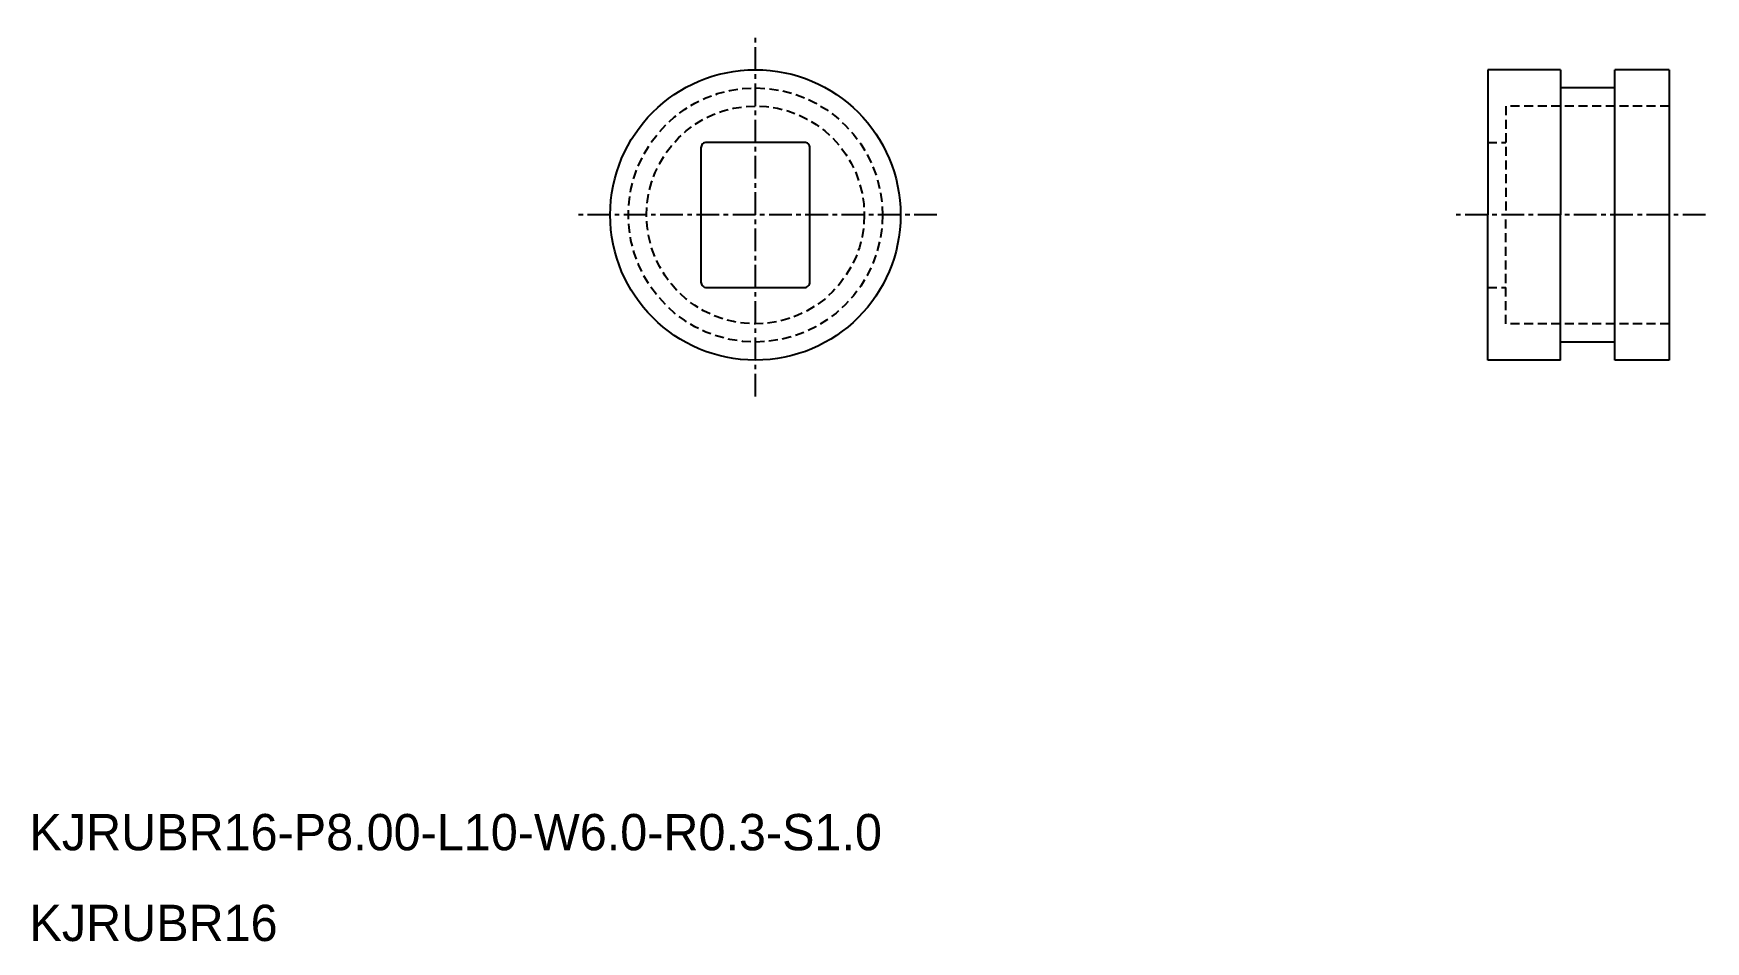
# Model space of a CAD drawing. Extents: x 10.2 to 102.4, y 10 to 60.
import ezdxf

# ---------------------------------------------------------------- set-up
doc = ezdxf.new("R2010")
doc.units = 0
doc.linetypes.add('CENTER', pattern=[2, 1.25, -0.25, 0.25, -0.25])
doc.linetypes.add('DASHED', pattern=[0.75, 0.5, -0.25])
doc.layers.get('0').update_dxf_attribs({"linetype": 'CONTINUOUS'})
doc.layers.add('CENTER', color=1, linetype='CENTER')

msp = doc.modelspace()

# ---------------------------------------------------------------- linework, layer by layer
at = {"color": 7, "linetype": 'CONTINUOUS'}
for p, q in [((90.352, 58), (90.352, 50)), ((94.352, 58), (90.352, 58)), ((94.352, 58), (94.352, 50)), ((100.352, 58), (97.352, 58)), ((97.352, 42), (97.352, 58)), ((100.352, 58), (100.352, 42)), ((97.352, 57), (94.352, 57)), ((90.352, 42), (90.352, 50)), ((94.352, 42), (94.352, 50)), ((97.352, 43), (94.352, 43)), ((94.352, 42), (90.352, 42)), ((100.352, 42), (97.352, 42))]:
    msp.add_line(p, q, dxfattribs=at)
at = {"color": 3, "linetype": 'DASHED'}
for p, q in [((91.352, 56), (91.352, 50)), ((100.352, 56), (91.352, 56)), ((90.352, 54), (91.352, 54)), ((91.352, 44), (91.352, 50)), ((90.352, 46), (91.352, 46)), ((100.352, 44), (91.352, 44))]:
    msp.add_line(p, q, dxfattribs=at)
at = {"color": 7, "linetype": 'CONTINUOUS'}
msp.add_lwpolyline([(47.3, 46), (52.7, 46, 0.414214), (53, 46.3), (53, 53.7, 0.414214), (52.7, 54), (47.3, 54, 0.414214), (47, 53.7), (47, 46.3, 0.414214)], format="xyb", close=True, dxfattribs=at)
msp.add_circle((50, 50), 8, dxfattribs=at)
at = {"color": 3, "linetype": 'DASHED'}
for radius in [7, 6]:
    msp.add_circle((50, 50), radius, dxfattribs=at)
at = {"layer": 'CENTER', "color": 1, "linetype": 'CENTER'}
for p, q in [((50, 40), (50, 60)), ((60, 50), (40, 50)), ((102.352, 50), (88.352, 50))]:
    msp.add_line(p, q, dxfattribs=at)

# ---------------------------------------------------------------- texts
at = {"color": 7, "linetype": 'CONTINUOUS'}
for s, p in [('KJRUBR16-P8.00-L10-W6.0-R0.3-S1.0', (10, 15)), ('KJRUBR16', (10, 10))]:
    msp.add_text(s, height=2, dxfattribs=at).set_placement(p)

doc.saveas('drawing.dxf')
